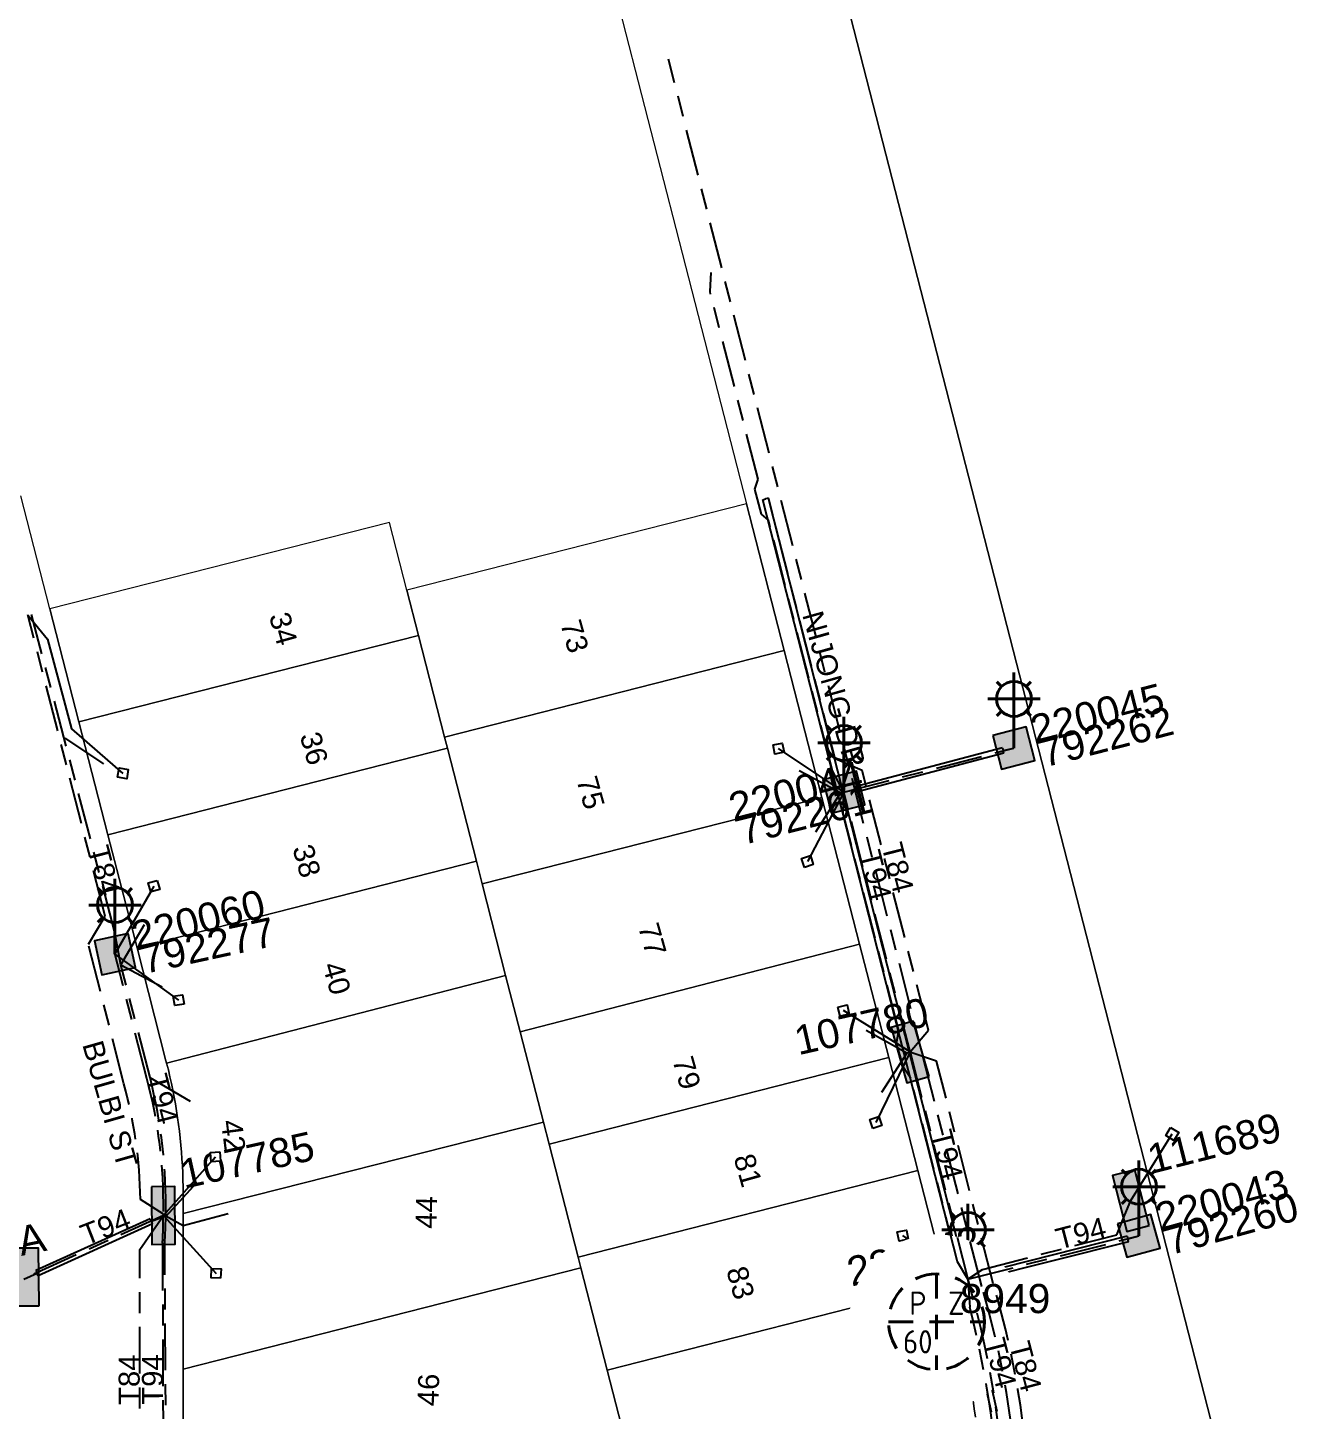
# Model space of a CAD drawing. Header units: metres. Extents: x 307322 to 308805, y 6255611 to 6257083.
# Drawn here: x 308441.8 to 308551.3, y 6256471.3 to 6256590 of the extents above; entities that cross this region are included whole.
import ezdxf
from ezdxf.enums import TextEntityAlignment as Align

# ---------------------------------------------------------------- set-up
doc = ezdxf.new("R2010")
doc.units = ezdxf.units.M
doc.linetypes.add('Cable Exist UG', pattern=[8.2, 4, -1.2, 1.8, -1.2])
doc.linetypes.add('Dash', pattern=[5, 3, -2])
doc.layers.get('0').update_dxf_attribs({"color": 6})
for name, color, linetype in [('_User_LV_Exist', 7, 'Continuous'), ('Duct_SP_EXT', 7, 'Continuous'), ('Equip_SL_EXT', 7, 'Continuous'), ('Equip_SP_SL_EXT', 7, 'Continuous'), ('Mains_HV_EXT', 7, 'Continuous'), ('Mains_LV_EXT', 7, 'Continuous'), ('Mains_SL_EXT', 7, 'Continuous'), ('Services_SP_EXT', 7, 'Continuous'), ('SupportsUG_SP_LV_EXT', 7, 'Continuous'), ('SupportsUG_SP_LV_SL_EXT', 7, 'Continuous'), ('Trench_SP_EXT', 7, 'Continuous')]:
    doc.layers.add(name, color=color, linetype=linetype)
for name, color, linetype, lineweight in [('Cadastre Buildings_SP_EXT', 9, 'Continuous', 5), ('Cadastre Land Parcels_SP_EXT', 9, 'Continuous', 5), ('Cadastre Roads_SP_EXT', 9, 'Continuous', 5)]:
    doc.layers.add(name, color=color, linetype=linetype, lineweight=lineweight)
doc.styles.add('COLUMN_LABEL', font='arial.ttf')
doc.styles.add('iecARIAL', font='arial.ttf', dxfattribs={"height": 2})
doc.styles.add('IESYMBOL1', font='isocp.shx')
doc.styles.add('POLE_LABEL', font='arial.ttf')
doc.styles.add('SLCP_LABEL', font='arial.ttf', dxfattribs={"height": 3.5})
doc.styles.get("Standard").update_dxf_attribs({"font": 'arial.ttf'})

# ---------------------------------------------------------------- blocks, each defined once
blk = doc.blocks.new('COLUMN_EXT')
blk.add_hatch(color=256).paths.add_polyline_path([(-1.49, 1.48), (-1.49, -1.49), (1.48, -1.49), (1.48, 1.48)])
blk.add_lwpolyline([(-1.49, -1.49), (1.48, -1.49), (1.48, 1.48), (-1.49, 1.48)], close=True)
for tag, height, style, flags, p in [('ASSET_NUM', 2.5, 'COLUMN_LABEL', 8, (2, 2)), ('STRUCTURE_PLANT_NUMBER', 0.2, 'POLE_LABEL', 9, (1.81, 0.03)), ('STREET_CODE', 0.2, 'COLUMN_LABEL', 9, (1.81, -0.2))]:
    blk.add_attdef(tag, text='', height=height, dxfattribs=dict(style=style, flags=flags)).set_placement(p, align=Align.MIDDLE_LEFT)
at = {"flags": 9}
for tag, p in [('COLUMN_TYPE', (1.81, -0.4)), ('OWNED_BY', (1.81, -0.6)), ('STATE', (1.81, -0.8)), ('USAGE', (1.81, -1)), ('LEGEND', (1.81, -1.2)), ('STREETNAME', (1.81, -1.6)), ('SUBURB', (1.81, -1.8)), ('LOCATION', (1.81, -1.4)), ('NOTES', (1.81, -2))]:
    blk.add_attdef(tag, text='', height=0.2, dxfattribs=at).set_placement(p, align=Align.MIDDLE_LEFT)
at = {"flags": 1}
blk.add_attdef('Z', (1.81, -2.35), '', height=0.2, dxfattribs=at)
blk = doc.blocks.new('PILLAR_EXT')
blk.add_hatch(color=256).paths.add_polyline_path([(-2.475, 0.99), (-2.475, -0.99), (2.475, -0.99), (2.475, 0.99)])
blk.add_lwpolyline([(-2.475, -0.99), (2.475, -0.99), (2.475, 0.99), (-2.475, 0.99)], close=True)
at = {"style": 'iecARIAL', "flags": 8}
blk.add_attdef('ASSET_NUM', (1.5, 3.5), '', height=2.5, dxfattribs=at)
for tag, p, flags in [('OWNED_BY', (0, -0.2), 9), ('STATE', (0, -0.4), 9), ('SUPPORT_TYPE', (0, -0.6), 9), ('USAGE', (0, -0.8), 9), ('LEGEND', (0, -1), 9), ('LOCATION', (0, -1.2), 9), ('STREETNAME', (0, -1.8), 9), ('SUBURB', (0, -2), 1), ('NOTES', (0, -1.4), 9), ('PARENT', (0, -1.6), 9)]:
    blk.add_attdef(tag, p, '', height=0.2, dxfattribs=dict(flags=flags))
blk = doc.blocks.new('SL_LANTERN_EXT')
at = {"lineweight": 40}
for p, q in [((0, 1.97), (0, 6.47)), ((-1.46, 5.68), (-1.06, 5.28)), ((1.46, 5.68), (1.06, 5.28)), ((-2.25, 4.22), (2.25, 4.22)), ((-1.46, 2.76), (-1.06, 3.16)), ((0, 0), (0, 2.72)), ((1.46, 2.76), (1.06, 3.16))]:
    blk.add_line(p, q, dxfattribs=at)
blk.add_circle((0, 4.22), 1.5, dxfattribs=at)
at = {"style": 'iecARIAL', "flags": 8}
blk.add_attdef('ASSET_NUM', (1.5, 1.5), '', height=2.5, dxfattribs=at)
for tag, p, height, flags in [('CONSTRUCTED_VOLTAGE', (0.98, -0.65), 0.2, 9), ('CONTROL_TYPE', (0.98, -0.85), 0.2, 9), ('LANTERN_PURPOSE', (0.98, -1.05), 0.2, 9), ('LANTERN_TYPE', (0.98, -1.25), 0.2, 9), ('LNUMBER', (2.18, -3.25), 2.5, 8), ('OPERATING_VOLTAGE', (0.98, -1.65), 0.2, 9), ('ORIENTATION', (0.98, -1.85), 0.2, 9), ('OWNED_BY', (0.98, -2.05), 0.2, 9), ('STATE', (0.98, -2.25), 0.2, 9), ('NO_PHASES', (0.98, -1.45), 0.2, 9), ('USAGE', (0.98, -2.45), 0.2, 9), ('CEXIST', (0.98, -2.65), 0.2, 9), ('CNEW', (0.98, -2.85), 0.2, 9), ('CNUMBER', (0.98, -3.05), 0.2, 9), ('CREMOVE', (0.98, -3.25), 0.2, 9), ('CREPLACE', (0.98, -3.45), 0.2, 9), ('LKINGHEIGHT', (0.98, -3.65), 0.2, 9), ('LBRACKET', (0.98, -3.85), 0.2, 9), ('LBRACKETVOCAB', (0.98, -4.05), 0.2, 9), ('LCATEGORY', (0.98, -4.25), 0.2, 9), ('LCHARGE1', (0.98, -4.45), 0.2, 9), ('LCHARGE1PERCENT', (0.98, -4.65), 0.2, 9), ('LCHARGE2', (0.98, -4.85), 0.2, 9), ('LCHARGE2PERCENT', (0.98, -5.05), 0.2, 9), ('LCHARGE3', (0.98, -5.25), 0.2, 9), ('LCHARGE3PERCENT', (0.98, -5.45), 0.2, 9), ('LEXIST', (0.98, -5.65), 0.2, 9), ('LLAMP', (0.98, -5.85), 0.2, 9), ('LLAMPVOCAB', (0.98, -6.05), 0.2, 9), ('LMAST', (0.98, -6.25), 0.2, 9), ('LMASTVOCAB', (0.98, -6.45), 0.2, 9), ('LNEW', (0.98, -6.65), 0.2, 9), ('LANTNUMBER', (0.98, -6.85), 0.2, 9), ('LOUTREACH', (0.98, -7.25), 0.2, 9), ('LOUTREACHVOCAB', (0.98, -7.45), 0.2, 9), ('LRATECODE', (0.98, -7.65), 0.2, 9), ('LREMOVE', (0.98, -7.85), 0.2, 9), ('LREPLACE', (0.98, -8.05), 0.2, 9), ('LTYPE', (0.98, -8.25), 0.2, 9), ('LTYPEVOCAB', (0.98, -8.45), 0.2, 9), ('STREETNAME', (0.98, -9.25), 0.2, 9), ('SUBURB', (0.98, -9.45), 0.2, 1), ('LEGEND', (0.98, -8.65), 0.2, 9), ('LOCATION', (0.98, -8.85), 0.2, 9), ('NOTES', (0.98, -9.05), 0.2, 9)]:
    blk.add_attdef(tag, p, '', height=height, dxfattribs=dict(flags=flags))
blk = doc.blocks.new('CCP_EXT')
at = {"flags": 9}
for tag, p in [('STATE', (0, -1.8)), ('LEGEND', (0, -1.4)), ('LIFE_SUPPORT', (0, -1.6)), ('NOTES', (0, -2))]:
    blk.add_attdef(tag, text='', height=0.2, dxfattribs=at).set_placement(p, align=Align.MIDDLE_LEFT)
blk.add_wipeout([(0, 0.57), (0.57, 0), (0, -0.57), (-0.57, 0)])
blk.add_lwpolyline([(-0.57, 0), (0, 0.57), (0.57, 0), (0, -0.57), (-0.57, 0)])
at = {"flags": 1}
blk.add_attdef('Z', (0, 0), '', height=0.2, dxfattribs=at)
at = {"flags": 9}
for tag, p in [('CCP_TYPE', (0, 0)), ('CONSTRUCTED_VOLTAGE', (0, -0.2)), ('OPERATING_VOLTAGE', (0, -0.6)), ('ORIENTATION', (0, -0.8)), ('OWNED_BY', (0, -1)), ('NO_PHASES', (0, -0.4)), ('USAGE', (0, -1.2))]:
    blk.add_attdef(tag, text='', height=0.2, dxfattribs=at).set_placement(p, align=Align.MIDDLE_LEFT)
blk = doc.blocks.new('SLCP_ZELL_EXT')
blk.add_wipeout([(-0.24, 7.5), (-0.71, 7.47), (-1.17, 7.41), (-1.64, 7.32), (-2.09, 7.21), (-2.54, 7.06), (-2.98, 6.89), (-3.41, 6.69), (-3.82, 6.46), (-4.22, 6.21), (-4.6, 5.93), (-4.96, 5.63), (-5.31, 5.31), (-5.63, 4.96), (-5.93, 4.6), (-6.21, 4.22), (-6.46, 3.82), (-6.69, 3.41), (-6.89, 2.98), (-7.06, 2.54), (-7.21, 2.09), (-7.32, 1.64), (-7.41, 1.17), (-7.47, 0.71), (-7.5, 0.24), (-7.5, -0.24), (-7.47, -0.71), (-7.41, -1.17), (-7.32, -1.64), (-7.21, -2.09), (-7.06, -2.54), (-6.89, -2.98), (-6.69, -3.41), (-6.46, -3.82), (-6.21, -4.22), (-5.93, -4.6), (-5.63, -4.96), (-5.31, -5.31), (-4.96, -5.63), (-4.6, -5.93), (-4.22, -6.21), (-3.82, -6.46), (-3.41, -6.69), (-2.98, -6.89), (-2.54, -7.06), (-2.09, -7.21), (-1.64, -7.32), (-1.17, -7.41), (-0.71, -7.47), (-0.24, -7.5), (0.24, -7.5), (0.71, -7.47), (1.17, -7.41), (1.64, -7.32), (2.09, -7.21), (2.54, -7.06), (2.98, -6.89), (3.41, -6.69), (3.82, -6.46), (4.22, -6.21), (4.6, -5.93), (4.96, -5.63), (5.31, -5.31), (5.63, -4.96), (5.93, -4.6), (6.21, -4.22), (6.46, -3.82), (6.69, -3.41), (6.89, -2.98), (7.06, -2.54), (7.21, -2.09), (7.32, -1.64), (7.41, -1.17), (7.47, -0.71), (7.5, -0.24), (7.5, 0.24), (7.47, 0.71), (7.41, 1.17), (7.32, 1.64), (7.21, 2.09), (7.06, 2.54), (6.89, 2.98), (6.69, 3.41), (6.46, 3.82), (6.21, 4.22), (5.93, 4.6), (5.63, 4.96), (5.31, 5.31), (4.96, 5.63), (4.6, 5.93), (4.22, 6.21), (3.82, 6.46), (3.41, 6.69), (2.98, 6.89), (2.54, 7.06), (2.09, 7.21), (1.64, 7.32), (1.17, 7.41), (0.71, 7.47), (0.24, 7.5)])
at = {"linetype": 'Dash', "lineweight": 40, "ltscale": 0.7}
for p, q in [((0, 4.11), (0, -4.11)), ((-4.11, 0), (4.11, 0))]:
    blk.add_line(p, q, dxfattribs=at)
blk.add_circle((0, 0), 4.11, dxfattribs=at)
at = {"lineweight": 40, "style": 'IESYMBOL1'}
for s, p in [('P', (-1.6, 0)), ('Z', (1.7, 0)), ('60', (-1.61, -3.31))]:
    blk.add_text(s, height=2, dxfattribs=at).set_placement(p, align=Align.BOTTOM_CENTER)
at = {"style": 'SLCP_LABEL'}
for tag, height, flags, p in [('ASSET_NUM', 2.5, 8, (2, 2)), ('STREET_CODE', 0.2, 9, (0, -0.2))]:
    blk.add_attdef(tag, text='', height=height, dxfattribs=dict(at, flags=flags)).set_placement(p, align=Align.MIDDLE_LEFT)
at = {"flags": 1}
blk.add_attdef('Z', (0, 0), '', height=0.2, dxfattribs=at)
at = {"flags": 9}
for tag, p in [('CONSTRUCTED_VOLTAGE', (0, -0.4)), ('CONTROL_TYPE', (0, -0.6)), ('OPERATING_VOLTAGE', (0, -1)), ('ORIENTATION', (0, -1.2)), ('NO_PHASES', (0, -0.8)), ('OWNED_BY', (0, -1.4)), ('STATE', (0, -2)), ('USAGE', (0, -1.6)), ('LOCATION', (0, -1.8)), ('NOTES', (0, -2.2))]:
    blk.add_attdef(tag, text='', height=0.2, dxfattribs=at).set_placement(p, align=Align.MIDDLE_LEFT)

msp = doc.modelspace()

# ---------------------------------------------------------------- linework, layer by layer
at = {"layer": 'Cadastre Land Parcels_SP_EXT', "linetype": 'Continuous'}
for points in [[(308506.75, 6256536.53), (308503.52, 6256549.13), (308474.37, 6256541.71), (308475.37, 6256537.84), (308477.61, 6256529.11), (308506.75, 6256536.53)], [(308475.37, 6256537.84), (308474.37, 6256541.71), (308472.88, 6256547.53), (308443.74, 6256540.11), (308446.23, 6256530.42), (308475.37, 6256537.84)], [(308477.86, 6256528.15), (308477.61, 6256529.11), (308475.37, 6256537.84), (308446.23, 6256530.42), (308448.72, 6256520.73), (308477.86, 6256528.15)], [(308509.98, 6256523.94), (308506.75, 6256536.53), (308477.61, 6256529.11), (308477.86, 6256528.15), (308480.34, 6256518.46), (308480.84, 6256516.52), (308509.98, 6256523.94)], [(308480.34, 6256518.46), (308477.86, 6256528.15), (308448.72, 6256520.73), (308451.21, 6256511.04), (308480.34, 6256518.46)], [(308513.22, 6256511.34), (308509.98, 6256523.94), (308480.84, 6256516.52), (308482.83, 6256508.66), (308484.08, 6256503.82), (308513.22, 6256511.34)], [(308482.83, 6256508.66), (308480.84, 6256516.52), (308480.34, 6256518.46), (308451.21, 6256511.04), (308453.69, 6256501.35), (308453.75, 6256501.13), (308482.83, 6256508.66)], [(308515.72, 6256501.61), (308513.22, 6256511.34), (308484.08, 6256503.82), (308486.09, 6256496.08), (308486.58, 6256494.19), (308515.72, 6256501.61)], [(308486.09, 6256496.08), (308484.08, 6256503.82), (308482.83, 6256508.66), (308453.75, 6256501.13), (308453.9, 6256500.55), (308454.03, 6256499.97), (308454.16, 6256499.39), (308454.28, 6256498.81), (308454.4, 6256498.22), (308454.5, 6256497.64), (308454.6, 6256497.05), (308454.69, 6256496.46), (308454.77, 6256495.88), (308454.85, 6256495.29), (308454.91, 6256494.69), (308454.97, 6256494.1), (308455.02, 6256493.51), (308455.07, 6256492.92), (308455.1, 6256492.32), (308455.13, 6256491.73), (308455.15, 6256491.14), (308455.16, 6256490.54), (308455.16, 6256489.95), (308455.16, 6256488.24), (308486.09, 6256496.08)], [(308518.21, 6256491.92), (308515.72, 6256501.61), (308486.58, 6256494.19), (308489.07, 6256484.5), (308518.21, 6256491.92)], [(308489.3, 6256483.57), (308489.07, 6256484.5), (308486.58, 6256494.19), (308486.09, 6256496.08), (308455.16, 6256488.24), (308455.16, 6256474.89), (308489.3, 6256483.57)], [(308520.69, 6256482.23), (308518.21, 6256491.92), (308489.07, 6256484.5), (308489.3, 6256483.57), (308491.55, 6256474.81), (308520.69, 6256482.23)], [(308478.52, 6256466.38), (308492.79, 6256470.01), (308491.55, 6256474.81), (308489.3, 6256483.57), (308455.16, 6256474.89), (308455.16, 6256460.43), (308478.52, 6256466.38)]]:
    msp.add_lwpolyline(points, close=True, dxfattribs=at)
msp.add_lwpolyline([(308523.16, 6256470.76), (308523.06, 6256471.48), (308522.95, 6256472.2), (308522.83, 6256472.92), (308522.7, 6256473.64), (308522.57, 6256474.36), (308522.43, 6256475.08), (308522.28, 6256475.79), (308522.13, 6256476.51), (308521.96, 6256477.22), (308521.79, 6256477.93), (308521.61, 6256478.64), (308520.69, 6256482.23), (308491.55, 6256474.81), (308492.79, 6256470.01)], dxfattribs=at)
at = {"layer": 'Duct_SP_EXT'}
for p, q in [((308504.92, 6256549.48), (308505.15, 6256549.54)), ((308505.39, 6256549.6), (308505.15, 6256549.54)), ((308525.48, 6256528.2), (308512.81, 6256524.84)), ((308525.6, 6256527.74), (308512.93, 6256524.38)), ((308525.48, 6256528.2), (308525.54, 6256527.97)), ((308525.6, 6256527.74), (308525.54, 6256527.97)), ((308511.34, 6256524.28), (308511.57, 6256524.34)), ((308511.34, 6256524.28), (308511.57, 6256524.34)), ((308511.8, 6256524.39), (308511.57, 6256524.34)), ((308511.8, 6256524.39), (308511.57, 6256524.34)), ((308512.81, 6256524.84), (308512.87, 6256524.61)), ((308512.93, 6256524.38), (308512.87, 6256524.61)), ((308517.03, 6256501.93), (308517.26, 6256501.99)), ((308517.03, 6256501.93), (308517.26, 6256501.99)), ((308517.5, 6256502.05), (308517.26, 6256501.99)), ((308517.5, 6256502.05), (308517.26, 6256501.99)), ((308452.35, 6256487.79), (308442.54, 6256483.34)), ((308452.55, 6256487.36), (308442.74, 6256482.9)), ((308452.35, 6256487.79), (308452.45, 6256487.57)), ((308452.55, 6256487.36), (308452.45, 6256487.57)), ((308536.17, 6256486.29), (308523.43, 6256483.06)), ((308536.17, 6256486.29), (308536.23, 6256486.06)), ((308536.29, 6256485.82), (308536.23, 6256486.06)), ((308536.29, 6256485.82), (308523.54, 6256482.6)), ((308442.54, 6256483.34), (308442.64, 6256483.12)), ((308442.74, 6256482.9), (308442.64, 6256483.12)), ((308521.98, 6256482.52), (308522.21, 6256482.57)), ((308521.98, 6256482.51), (308522.21, 6256482.57)), ((308524.54, 6256471.19), (308521.98, 6256482.52)), ((308522.44, 6256482.63), (308522.21, 6256482.57)), ((308522.45, 6256482.62), (308522.21, 6256482.57)), ((308525.02, 6256471.26), (308522.45, 6256482.62)), ((308523.43, 6256483.06), (308523.49, 6256482.83)), ((308523.54, 6256482.6), (308523.49, 6256482.83))]:
    msp.add_line(p, q, dxfattribs=at)
at = {"layer": 'Mains_LV_EXT', "linetype": 'Cable Exist UG'}
msp.add_lwpolyline([(308453.47, 6256488.07), (308441.8, 6256482.79)], dxfattribs=at)
msp.add_lwpolyline([(308453.47, 6256488.17, -0.011985), (308453.4, 6256485.68), (308453.4, 6256485.68), (308453.4, 6256485.62), (308453.47, 6256460.38)], format="xyb", dxfattribs=at)
at = {"layer": 'Mains_SL_EXT', "linetype": 'Cable Exist UG'}
msp.add_lwpolyline([(308511.87, 6256524.39), (308526.46, 6256528.17)], dxfattribs=at)
at = {"layer": 'Trench_SP_EXT', "linetype": 'Cable Exist UG'}
for points in [[(308445.01, 6256529.02), (308448.52, 6256526.69)], [(308525.54, 6256527.97), (308526.46, 6256528.17)], [(308511.57, 6256524.34), (308507.74, 6256526.39)], [(308511.57, 6256524.34), (308509.22, 6256520.61)], [(308511.57, 6256524.34), (308512.87, 6256524.61)], [(308449.83, 6256509.58), (308452.04, 6256513.38)], [(308517.26, 6256501.99), (308513.42, 6256504.14)], [(308517.26, 6256501.99), (308514.9, 6256498.33)], [(308452.32, 6256499.91), (308456.11, 6256497.69)], [(308453.69, 6256487.98), (308456.87, 6256491.47)], [(308453.69, 6256488.05), (308455.16, 6256487.2), (308459.58, 6256488.37)], [(308452.45, 6256487.58), (308453.69, 6256488.05)], [(308536.23, 6256486.06), (308537.19, 6256486.31)], [(308522.21, 6256482.57), (308518.29, 6256484.56)], [(308441.5, 6256482.59), (308442.64, 6256483.12)], [(308522.21, 6256482.57), (308523.49, 6256482.83)]]:
    msp.add_lwpolyline(points, dxfattribs=at)
msp.add_lwpolyline([(308453.77, 6256458.39), (308453.59, 6256485.46), (308453.59, 6256485.51), (308453.59, 6256485.51, 0.002389), (308453.69, 6256488.05)], format="xyb", dxfattribs=at)

# ---------------------------------------------------------------- block references
at = {"layer": 'Equip_SP_SL_EXT'}
ref = msp.add_blockref('SL_LANTERN_EXT', (308526.46, 6256528.17), dxfattribs=at)
ref.add_attrib('ASSET_NUM', '220045', dxfattribs={"layer": '0', "height": 2.5, "rotation": 14.3904, "style": 'iecARIAL'}).set_placement((308527.96, 6256529.67), align=Align.MIDDLE_LEFT)
ref = msp.add_blockref('SL_LANTERN_EXT', (308511.87, 6256524.39), dxfattribs=at)
ref.add_attrib('ASSET_NUM', '220044', dxfattribs={"layer": '0', "height": 2.5, "rotation": 14.2909, "style": 'iecARIAL'}).set_placement((308513.37, 6256525.89), align=Align.MIDDLE_RIGHT)
ref = msp.add_blockref('SL_LANTERN_EXT', (308449.32, 6256510.48), dxfattribs=at)
ref.add_attrib('ASSET_NUM', '220060', dxfattribs={"layer": '0', "height": 2.5, "rotation": 14.4668, "style": 'iecARIAL'}).set_placement((308450.82, 6256511.98), align=Align.MIDDLE_LEFT)
ref = msp.add_blockref('SL_LANTERN_EXT', (308537.19, 6256486.31), dxfattribs=at)
ref.add_attrib('ASSET_NUM', '220043', dxfattribs={"layer": '0', "height": 2.5, "rotation": 15.364, "style": 'iecARIAL'}).set_placement((308538.69, 6256487.81), align=Align.MIDDLE_LEFT)
ref = msp.add_blockref('SL_LANTERN_EXT', (308522.51, 6256482.61), dxfattribs=at)
ref.add_attrib('ASSET_NUM', '220042', dxfattribs={"layer": '0', "height": 2.5, "rotation": 14.2909, "style": 'iecARIAL'}).set_placement((308524.01, 6256484.11), align=Align.BOTTOM_RIGHT)
at = {"layer": 'SupportsUG_SP_LV_EXT'}
ref = msp.add_blockref('PILLAR_EXT', (308517.55, 6256502.1), dxfattribs=dict(at, rotation=106.0860019061682))
ref.add_attrib('ASSET_NUM', '107780', dxfattribs={"layer": '0', "height": 2.5, "rotation": 12.751, "style": 'iecARIAL'}).set_placement((308519.05, 6256505.6), align=Align.MIDDLE_RIGHT)
ref = msp.add_blockref('PILLAR_EXT', (308536.5, 6256489.35), dxfattribs=dict(at, rotation=104.4384338350142))
ref.add_attrib('ASSET_NUM', '111689', dxfattribs={"layer": '0', "height": 2.5, "rotation": 14.2528, "style": 'iecARIAL'}).set_placement((308538, 6256492.85), align=Align.MIDDLE_LEFT)
ref = msp.add_blockref('PILLAR_EXT', (308453.47, 6256488.07), dxfattribs=dict(at, rotation=270.2901744578852))
ref.add_attrib('ASSET_NUM', '107785', dxfattribs={"layer": '0', "height": 2.5, "rotation": 12.5453, "style": 'iecARIAL'}).set_placement((308454.97, 6256491.57), align=Align.MIDDLE_LEFT)
ref = msp.add_blockref('PILLAR_EXT', (308441.8, 6256482.79), dxfattribs=dict(at, rotation=90.62571692650144))
ref.add_attrib('ASSET_NUM', '107785A', dxfattribs={"layer": '0', "height": 2.5, "rotation": 11.7631, "style": 'iecARIAL'}).set_placement((308443.3, 6256486.29), align=Align.MIDDLE_RIGHT)
at = {"layer": 'SupportsUG_SP_LV_SL_EXT'}
ref = msp.add_blockref('COLUMN_EXT', (308526.46, 6256528.17), dxfattribs=dict(at, rotation=284.3904329015471))
ref.add_attrib('ASSET_NUM', '792262', dxfattribs={"layer": '0', "height": 2.5, "rotation": 14.3904, "style": 'COLUMN_LABEL'}).set_placement((308528.46, 6256528.92), align=Align.TOP_LEFT)
ref = msp.add_blockref('COLUMN_EXT', (308511.87, 6256524.39), dxfattribs=dict(at, rotation=14.2909251095205))
ref.add_attrib('ASSET_NUM', '792261', dxfattribs={"layer": '0', "height": 2.5, "rotation": 14.2909, "style": 'COLUMN_LABEL'}).set_placement((308513.87, 6256525.14), align=Align.TOP_RIGHT)
ref = msp.add_blockref('COLUMN_EXT', (308449.32, 6256510.48), dxfattribs=dict(at, rotation=192.2003989515742))
ref.add_attrib('ASSET_NUM', '792277', dxfattribs={"layer": '0', "height": 2.5, "rotation": 12.2004, "style": 'COLUMN_LABEL'}).set_placement((308451.32, 6256511.23), align=Align.TOP_LEFT)
ref = msp.add_blockref('COLUMN_EXT', (308537.19, 6256486.31), dxfattribs=dict(at, rotation=285.3640467214204))
ref.add_attrib('ASSET_NUM', '792260', dxfattribs={"layer": '0', "height": 2.5, "rotation": 15.364, "style": 'COLUMN_LABEL'}).set_placement((308539.19, 6256487.06), align=Align.TOP_LEFT)
ref = msp.add_blockref('COLUMN_EXT', (308522.51, 6256482.61), dxfattribs=dict(at, rotation=14.2909251095205))
ref.add_attrib('ASSET_NUM', '792259', dxfattribs={"layer": '0', "height": 2.5, "rotation": 14.2909, "style": 'COLUMN_LABEL'}).set_placement((308524.51, 6256483.36), align=Align.MIDDLE_RIGHT)

# ---------------------------------------------------------------- texts
at = {"layer": '_User_LV_Exist'}
for s, rotation, p in [('T84', 284.371, (308446.98, 6256519.54)), ('T94', 284.2909, (308513.2, 6256519.14)), ('T84', 284.3239, (308515.08, 6256519.79)), ('T94', 284.371, (308452, 6256499.95)), ('T94', 284.2908, (308519.32, 6256495.15)), ('T94', 21.3553, (308446.81, 6256485.47)), ('T84', 90.1652, (308451.44, 6256471.81)), ('T94', 90.1652, (308453.44, 6256471.83))]:
    msp.add_text(s, height=1.8, rotation=rotation, dxfattribs=at).set_placement(p)
at = {"layer": 'Cadastre Land Parcels_SP_EXT'}
for s, rotation, p in [('34', 285.7451, (308462.52, 6256539.52)), ('73', 285.7479, (308487.52, 6256538.87)), ('36', 285.7598, (308465.16, 6256529.25)), ('75', 285.7538, (308488.9, 6256525.45)), ('38', 285.7466, (308464.53, 6256519.59)), ('77', 285.752, (308494.19, 6256512.86)), ('40', 285.7598, (308467.11, 6256509.53)), ('79', 285.7537, (308497.14, 6256501.41)), ('42', 277.2276, (308458.41, 6256496.17)), ('81', 285.7544, (308502.39, 6256493.05)), ('44', 88.6045, (308476.89, 6256486.91)), ('83', 285.7451, (308501.76, 6256483.4)), ('46', 88.6088, (308477.08, 6256471.68))]:
    msp.add_text(s, height=1.8, rotation=rotation, dxfattribs=at).set_placement(p)
at = {"layer": 'Cadastre Roads_SP_EXT'}
for s, rotation, p in [('NIJONG DR', 285.751, (308508.28, 6256539.61)), ('BULBI ST', 285.91, (308446.5, 6256502.75))]:
    msp.add_text(s, height=1.8, rotation=rotation, dxfattribs=at).set_placement(p)

# ---------------------------------------------------------------- next in the draw order: block references
at = {"layer": 'Services_SP_EXT'}
for p, rotation in [((308506.27, 6256528.13), 326.2909249658791), ((308450, 6256526), 36.00000006831309), ((308508.74, 6256518.44), 62.29092505780292), ((308452.67, 6256516.32), 240.20039858987), ((308454.78, 6256506.54), 144.2003987729814), ((308511.84, 6256505.65), 328.0860021616404), ((308514.61, 6256496.04), 64.0860021224628), ((308540.05, 6256495.06), 284.3804097244645), ((308457.95, 6256493.1), 228.290174427834), ((308516.92, 6256486.34), 326.2909249658791), ((308458, 6256483.1), 132.2901746598995)]:
    msp.add_blockref('CCP_EXT', p, dxfattribs=dict(at, rotation=rotation))

# ---------------------------------------------------------------- next in the draw order: linework, layer by layer
at = {"layer": 'Cadastre Buildings_SP_EXT', "linetype": 'Continuous'}
msp.add_lwpolyline([(308506.72, 6256613.23), (308543.62, 6256469.5), (308548.63, 6256465.56), (308561.37, 6256465.37)], dxfattribs=at)
at = {"layer": 'Cadastre Roads_SP_EXT', "linetype": 'Continuous'}
for points in [[(308543.62, 6256469.5), (308506.72, 6256613.23)], [(308492.07, 6256593.7), (308495.3, 6256581.11), (308498.54, 6256568.51), (308501.03, 6256558.82), (308503.52, 6256549.13), (308506.75, 6256536.53), (308509.98, 6256523.94), (308513.22, 6256511.34), (308515.72, 6256501.61), (308518.21, 6256491.92), (308520.69, 6256482.23), (308521.61, 6256478.64), (308521.79, 6256477.93), (308521.96, 6256477.22), (308522.13, 6256476.51), (308522.28, 6256475.79), (308522.43, 6256475.08), (308522.57, 6256474.36), (308522.7, 6256473.64), (308522.83, 6256472.92), (308522.95, 6256472.2), (308523.06, 6256471.48), (308523.16, 6256470.76)], [(308455.16, 6256460.43), (308455.16, 6256474.89), (308455.16, 6256488.24), (308455.16, 6256489.95), (308455.16, 6256490.54), (308455.15, 6256491.14), (308455.13, 6256491.73), (308455.1, 6256492.32), (308455.07, 6256492.92), (308455.02, 6256493.51), (308454.97, 6256494.1), (308454.91, 6256494.69), (308454.85, 6256495.29), (308454.77, 6256495.88), (308454.69, 6256496.46), (308454.6, 6256497.05), (308454.5, 6256497.64), (308454.4, 6256498.22), (308454.28, 6256498.81), (308454.16, 6256499.39), (308454.03, 6256499.97), (308453.9, 6256500.55), (308453.75, 6256501.13), (308453.69, 6256501.35), (308451.21, 6256511.04), (308448.72, 6256520.73), (308446.23, 6256530.42), (308443.74, 6256540.11), (308441.25, 6256549.8)]]:
    msp.add_lwpolyline(points, dxfattribs=at)
at = {"layer": 'Duct_SP_EXT'}
for p, q in [((308511.34, 6256524.28), (308504.92, 6256549.48)), ((308511.8, 6256524.39), (308505.39, 6256549.6)), ((308517.03, 6256501.93), (308511.34, 6256524.28)), ((308517.5, 6256502.05), (308511.8, 6256524.39)), ((308521.98, 6256482.51), (308517.03, 6256501.93)), ((308522.44, 6256482.63), (308517.5, 6256502.05))]:
    msp.add_line(p, q, dxfattribs=at)
at = {"layer": 'Mains_LV_EXT', "linetype": 'Cable Exist UG'}
for points in [[(308517.55, 6256502.1), (308519.12, 6256503.97), (308519.12, 6256503.97), (308513.43, 6256526.24), (308511.11, 6256527.26), (308511.11, 6256527.26), (308505.42, 6256549.54)], [(308517.55, 6256502.1), (308511.87, 6256524.39)], [(308459.21, 6256458.32), (308457.13, 6256458.11), (308451.49, 6256458.1), (308451.49, 6256458.1), (308451.44, 6256485.16), (308451.44, 6256485.16), (308453.47, 6256488.07)]]:
    msp.add_lwpolyline(points, dxfattribs=at)
for points in [[(308453.47, 6256488.17), (308451.5, 6256489.45), (308451.5, 6256489.45, 0.064266), (308450.09, 6256499.35), (308450.09, 6256499.35), (308447.04, 6256511.35), (308448.48, 6256513.76), (308448.48, 6256513.76), (308441.85, 6256539.59)], [(308453.47, 6256488.4, 0.070728), (308452.04, 6256499.83), (308452.04, 6256499.83), (308449.28, 6256510.67)]]:
    msp.add_lwpolyline(points, format="xyb", dxfattribs=at)
at = {"layer": 'Mains_SL_EXT', "linetype": 'Cable Exist UG'}
msp.add_lwpolyline([(308511.87, 6256524.39), (308510.88, 6256526.23), (308510.88, 6256526.23), (308505.41, 6256547.71), (308504.8, 6256548.25), (308504.23, 6256550.38), (308504.51, 6256551.24), (308500.38, 6256567.33), (308500.48, 6256568.96)], dxfattribs=at)
at = {"layer": 'Services_SP_EXT'}
for points in [[(308441.86, 6256539.54), (308443.52, 6256537.5), (308445.58, 6256529.81), (308450, 6256526)], [(308511.87, 6256524.39), (308506.27, 6256528.13)], [(308511.87, 6256524.39), (308508.74, 6256518.44)], [(308449.32, 6256510.48), (308452.67, 6256516.32)], [(308449.32, 6256510.48), (308454.78, 6256506.54)], [(308517.55, 6256502.1), (308511.84, 6256505.65)], [(308517.55, 6256502.1), (308514.61, 6256496.04)], [(308536.5, 6256489.35), (308540.05, 6256495.06)], [(308453.47, 6256488.07), (308457.95, 6256493.1)], [(308453.47, 6256488.07), (308458, 6256483.1)], [(308522.51, 6256482.61), (308516.92, 6256486.34)]]:
    msp.add_lwpolyline(points, dxfattribs=at)
at = {"layer": 'Trench_SP_EXT', "linetype": 'Cable Exist UG'}
for points in [[(308449.83, 6256509.58), (308449.29, 6256512.46), (308449.29, 6256512.46), (308442.17, 6256539.64)], [(308449.83, 6256509.58), (308453.66, 6256507.53)]]:
    msp.add_lwpolyline(points, dxfattribs=at)
msp.add_lwpolyline([(308453.69, 6256488.05, 0.0646), (308452.33, 6256499.9), (308452.33, 6256499.9), (308449.83, 6256509.58)], format="xyb", dxfattribs=at)

# ---------------------------------------------------------------- next in the draw order: block references
at = {"layer": 'Equip_SL_EXT'}
ref = msp.add_blockref('SLCP_ZELL_EXT', (308519.82, 6256478.94), dxfattribs=at)
ref.add_attrib('ASSET_NUM', '8949', (308521.82, 6256479.69), dxfattribs={"layer": '0', "height": 2.5, "style": 'SLCP_LABEL'})

# ---------------------------------------------------------------- next in the draw order: linework, layer by layer
at = {"layer": 'Mains_HV_EXT', "linetype": 'Cable Exist UG'}
msp.add_lwpolyline([(308459.21, 6256458.32), (308458.6, 6256456.31), (308452.48, 6256456.31), (308452.53, 6256438.03), (308452.53, 6256438.03), (308456.07, 6256431.3), (308468.81, 6256427.99), (308482.67, 6256424.38), (308482.67, 6256424.38), (308505.25, 6256418.5), (308510.15, 6256418.04), (308511.67, 6256417.9), (308511.67, 6256417.9), (308513.67, 6256417.71), (308518.98, 6256420.9), (308519.91, 6256424.57), (308520.42, 6256426.55), (308520.42, 6256426.55), (308525.17, 6256445.05), (308525.18, 6256445.1), (308525.18, 6256445.1, 0.127277), (308523.7, 6256481.97), (308523.7, 6256481.97), (308496.82, 6256587.29)], format="xyb", dxfattribs=at)
at = {"layer": 'Mains_LV_EXT', "linetype": 'Cable Exist UG'}
for points in [[(308525.82, 6256459.61), (308527.84, 6256461.09), (308527.84, 6256461.09, 0.072274), (308524.67, 6256482.24), (308524.67, 6256482.24), (308519.83, 6256501.3), (308519.83, 6256501.3), (308517.54, 6256502.09)], [(308525.81, 6256459.48, 0.070987), (308522.49, 6256482.69)]]:
    msp.add_lwpolyline(points, format="xyb", dxfattribs=at)
for points in [[(308517.55, 6256502.1), (308522.51, 6256482.61)], [(308522.51, 6256482.61), (308523.76, 6256483.44), (308523.76, 6256483.44), (308535.3, 6256486.41), (308535.97, 6256488.11), (308535.97, 6256488.11), (308536.5, 6256489.35)]]:
    msp.add_lwpolyline(points, dxfattribs=at)
at = {"layer": 'Mains_SL_EXT', "linetype": 'Cable Exist UG'}
for points in [[(308522.51, 6256482.61), (308521.62, 6256484.09), (308521.62, 6256484.09), (308517.61, 6256499.81), (308516.98, 6256500.75), (308516.37, 6256502.86), (308516.57, 6256503.92), (308511.81, 6256522.57), (308511.87, 6256524.39)], [(308522.51, 6256482.61), (308537.19, 6256486.31)]]:
    msp.add_lwpolyline(points, dxfattribs=at)
msp.add_lwpolyline([(308522.51, 6256482.61), (308522.68, 6256480.19), (308522.68, 6256480.19, -0.053141), (308525.34, 6256461.52), (308525.34, 6256461.52), (308524.77, 6256460.6), (308524.77, 6256458.45), (308525.2, 6256456.89), (308525.2, 6256456.89, -0.028827), (308524.25, 6256448.08), (308524.25, 6256448.08), (308524.39, 6256446.3)], format="xyb", dxfattribs=at)

# ---------------------------------------------------------------- next in the draw order: texts
at = {"layer": '_User_LV_Exist'}
for s, rotation, p in [('T94', 14.4389, (308530.33, 6256485.13)), ('T94', 284.5487, (308523.89, 6256477.29)), ('T84', 284.6488, (308526.04, 6256476.99))]:
    msp.add_text(s, height=1.8, rotation=rotation, dxfattribs=at).set_placement(p)

doc.saveas('drawing.dxf')
